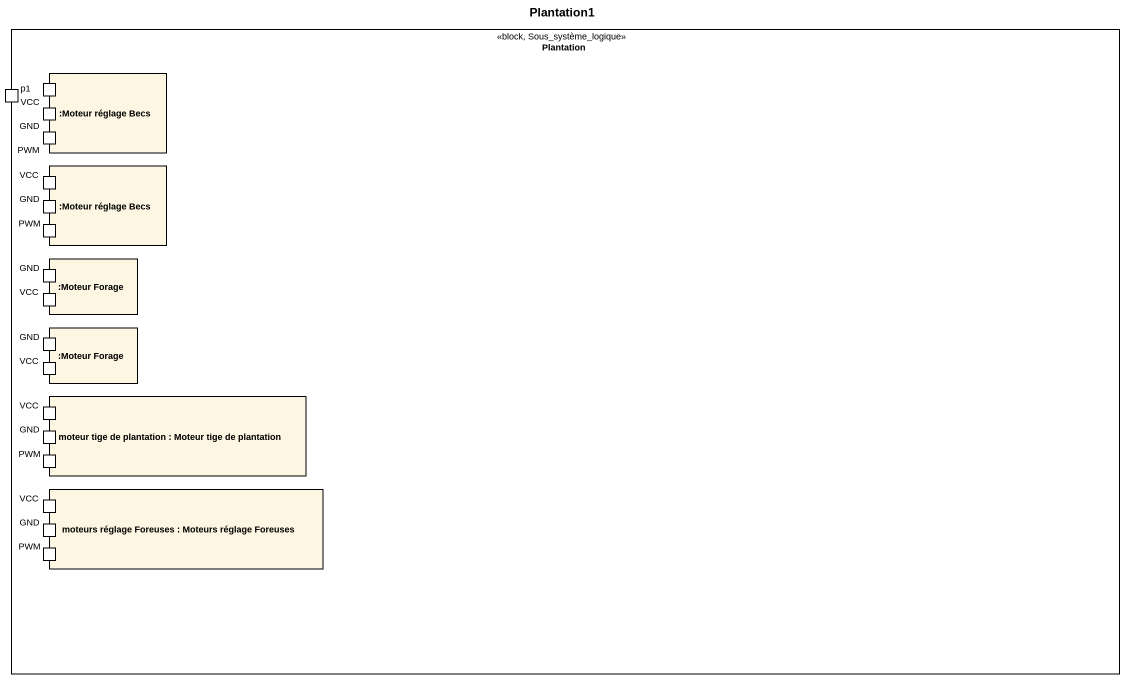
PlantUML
@startuml
title Plantation1
rectangle Plantation <<block, Sous_système_logique>> {
  rectangle ":Moteur réglage Becs" as Moteur_réglage_Becs {
    port VCC
    port GND
    port PWM
  }
  port p1
  rectangle ":Moteur réglage Becs" as Moteur_réglage_Becs_2 {
    port "VCC" as VCC_2
    port "GND" as GND_2
    port "PWM" as PWM_2
  }
  rectangle ":Moteur Forage" as Moteur_Forage {
    port "GND" as GND_3
    port "VCC" as VCC_3
  }
  rectangle ":Moteur Forage" as Moteur_Forage_2 {
    port "GND" as GND_4
    port "VCC" as VCC_4
  }
  rectangle "moteur tige de plantation : Moteur tige de plantation" as moteur_tige_de_plantation {
    port "VCC" as VCC_5
    port "GND" as GND_5
    port "PWM" as PWM_3
  }
  rectangle "moteurs réglage Foreuses : Moteurs réglage Foreuses" as moteurs_réglage_Foreuses {
    port "VCC" as VCC_6
    port "GND" as GND_6
    port "PWM" as PWM_4
  }
}
@enduml
